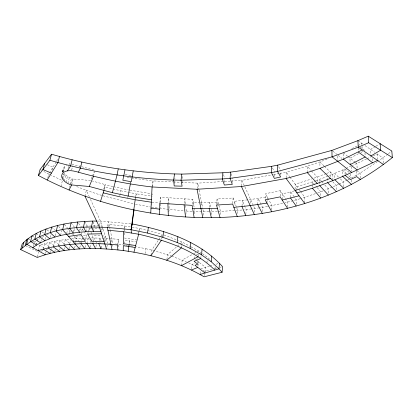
<?xml version="1.0" encoding="UTF-8"?>
<svg xmlns="http://www.w3.org/2000/svg" width="413" height="413" viewBox="0 0 413 413"><rect width="100%" height="100%" fill="white"/><g stroke="black" fill="none" stroke-linecap="round" stroke-linejoin="round"><path stroke-width="0.31" stroke-dasharray="2.06 1.55" d="M312.357 186.913L312.357 184.404M312.357 183.775L312.357 181.896L315.171 180.915M307.267 172.582L307.298 166.238L319.905 161.953L328.727 158.432M304.789 202.891L304.83 197.326L300.649 191.668M160.6 203.826L160.564 208.513L184.983 210.94M160.611 202.638L160.657 197.228L192.856 199.365L194.115 207.28M296.193 204.187L296.26 199.877L294.18 196.867M296.828 192.856L296.854 190.987M296.864 190.362L296.926 186.624L312.357 181.896L316.756 187.094M295.068 189.216L295.156 184.229L311.686 178.906M124.261 243.092L124.287 241.863M124.421 234.842L124.478 231.683M124.494 231.048L124.54 228.518M124.556 227.888L124.592 225.988L109.042 224.486L108.593 226.783M290.592 197.429L290.711 191.854L294.319 190.894M287.551 207.058L287.675 202.153L280.329 190.687L265.461 193.702L265.172 199.851M286.126 177.869L286.276 172.211L307.298 166.238L311.17 170.502M282.198 199.417L282.363 193.867L290.711 191.854L293.834 196.366M280.69 175.076L280.814 171.302M280.153 196.252L280.329 190.687M274.449 176.506L274.593 172.748M271.785 209.907L271.955 205.643L265.461 193.702M266.979 202.463L267.226 196.944L250.598 199.52L234.331 201.286L234.052 204.92M262.343 211.58L262.549 207.336L261.434 205.116M63.318 171.56L63.081 169.392L63.504 168.05L65.001 166.325L66.699 165.654M151.772 205.307L151.865 203.418M152.289 195.029L152.351 193.831M152.748 186.444L153.053 180.904L131.453 177.91M257.758 204.569L258.084 198.457L261.155 204.564M254.485 212.158L254.692 208.529L241.904 180.352L232.307 180.961M250.376 203.175L250.598 199.52M245.843 214.43L246.158 209.603L242.4 200.501L242.023 205.968M241.512 185.917L241.904 180.352L272.962 174.653M237.475 213.454L237.692 210.449L236.85 208.157M232.689 203.454L233.118 197.987L217.062 199.009L216.546 204.456M232.452 182.525L232.798 178.199M224.569 182.572L224.842 179.49M214.951 268.822L215.173 266.318M220.315 214.492L220.583 211.502L217.062 199.009M217.765 204.719L217.992 202.308L199.706 202.582M206.923 262.926L207.171 260.407M211.657 214.688L211.952 211.704L211.358 209.262M204.208 275.585L204.332 274.346M205.106 272.373L205.597 267.397L196.087 260.025M209.246 207.362L209.732 202.546L211.213 208.653M200.099 273.871L200.419 270.773M200.775 258.553L201.105 255.394M198.059 256.705L198.328 254.171M197.853 263.546L198.188 260.407M203.041 215.271L203.418 211.693L203.057 209.876M197.925 266.184L198.194 263.685M198.255 263.06L198.39 261.811L197.233 262.281M194.358 258.796L194.637 256.282M201.353 205.008L201.616 202.607M191.56 268.76L192.045 264.413L194.926 263.231M197.12 188.648L197.75 183.15L231.667 181.002M194.508 213.851L194.776 211.477L194.208 207.878M192.293 204.172L192.856 199.365M193.072 204.884L193.351 202.489L199.071 202.571M181.544 265.616L182.221 260.004L193.511 253.825M181.483 247.779L181.72 245.869M181.797 245.234L182.19 242.049L178.091 240.454M185.814 214.605L186.253 211.048L184.854 198.968L184.1 204.967M182.51 183.109L182.747 181.281M166.878 259.612L167.554 254.609L182.19 242.049L190.429 246.525M132.599 246.179L129.155 245.621L129.811 240.784L124.318 240.02M135.557 198.627L136.218 193.795L128.644 192.406M174.518 183.522L174.936 180.476M168.809 211.931L169.139 209.567L168.757 197.91L168.081 202.7M161.628 238.921L161.793 237.769M161.875 237.196L162.118 235.467M151.003 255.105L151.757 250.097L158.427 240.103M159.852 202.607L160.657 197.228M145.02 253.706L145.804 248.703L136.104 246.788M152.082 186.96L153.053 180.904L172.846 181.901M138.634 234.228L138.918 232.504M139.3 230.196L139.584 228.472L132.387 227.279L132.191 228.43M128.835 246.447L129.811 240.784L135.49 241.713M135.381 198.56L135.696 196.774M135.8 196.175L136.218 193.795L152.227 196.227M130.462 183.393L130.684 182.174M123.967 229.442L124.592 225.988L130.591 226.985M118.51 246.809L118.965 244.31L118.495 239.328L105.96 238.301L91.02 237.914M127.663 197.765L127.885 196.573M130.462 183.346L130.684 182.138M117.452 244.986L118.495 239.328M112.584 246.246L112.816 244.997M111.412 241.858L112.006 238.719M119.822 195.55L120.725 190.785L104.443 186.919L103.823 189.897M106.848 247.098L107.328 244.604M104.061 241.667L105.176 236.009L100.473 221.063L90.328 199.035M107.576 226.401L108.48 221.796L109.559 226.959M105.346 241.435L105.96 238.301L105.176 236.009L102.078 235.911M101.123 248.079L101.743 244.966M100.906 230.852L101.944 225.704L98.919 225.71M99.44 240.531L99.946 238.027L101.629 241.972M101.619 233.221L102.651 228.09L99.528 228.157M95.935 246.7L96.441 244.212M99.652 225.09L100.473 221.063L130.828 223.836M92.811 243.531L93.07 242.281M93.199 241.657L93.978 237.903L96.694 242.968M103.937 190.584L105.17 184.616L92.414 181.013M93.606 230.857L94.68 225.72L92.693 221.079M90.411 247.315L91.061 244.212M91.624 241.254L92.801 235.611L101.464 235.89M86.869 243.546L88.067 237.929L83.4 238.069M87.711 234.068L88.072 232.364M88.196 231.796L88.924 228.384L90.798 228.343M85.078 247.444L85.739 244.346M85.966 231.734L86.828 227.744M85.656 240.03L86.596 235.647L84.928 233.066M79.812 247.707L80.489 244.61M81.005 243.716L82.228 238.105L70.829 238.915M93.539 176.222L94.469 171.999M81.015 234.605L82.264 228.936L79.162 229.401M79.482 232.261L80.365 228.286M84.995 196.252L86.322 190.341L76.338 186.418M75.228 244.031L75.507 242.787M75.646 242.168L76.482 238.435M74.629 248.105L75.181 245.632M73.277 241.811L74.546 236.205L79.203 241.579M69.539 248.636L70.102 246.174M73.235 233.025L74.268 228.492M69.694 243.882L70.546 240.159M68.847 235.183L69.281 233.304M69.425 232.674L69.859 230.795M64.552 249.313L64.986 247.464M63.984 245.126L65.29 239.55L69.596 239.06M66.694 233.526L67.577 229.757M59.689 250.118L60.122 248.28M79.456 167.379L80.53 164.648M58.553 245.905L59.88 240.345L65.29 239.55L70.525 244.32M71.676 184.957L73.106 179.005L90.592 180.496L92.254 176.49M60.577 235.467L61.774 230.459M69.998 184.394L71.439 178.442L67.453 176.397L64.025 173.032M69.606 187.662L70.179 185.292M54.805 251.682L55.543 248.621M55.27 235.761L56.183 232.018M71.64 170.022L72.667 165.804M53.262 246.835L54.614 241.29L59.88 240.345L65.559 245.002M50.066 253.375L50.665 250.934M50.814 250.324L51.264 248.492M67.892 183.465L69.348 177.513M65.987 182.355L67.453 176.397M45.637 253.474L46.7 249.209L47.877 248.879M50.061 237.516L50.83 234.408M64.351 181.09L65.832 175.127M48.13 247.919L49.503 242.385L54.614 241.29L60.2 245.446M68.062 168.365L68.661 165.959M62.678 178.401L63.876 173.625M60.938 186.537L62.425 180.61L51.031 175.164M63.044 179.717L64.536 173.749M45.254 239.473L45.879 236.995M62.327 172.386L63.235 168.705M62.595 171.648L63.504 168.05M62.595 171.896L63.05 170.104M43.174 249.158L44.568 243.639L49.503 242.385L55.487 246.442M62.822 172.025L63.127 170.827M63.488 172.335L65.001 166.325M62.115 178.271L63.168 174.09M40.872 241.605L41.346 239.757M37.464 256.855L38.703 252.013M38.11 250.639L39.524 245.141L44.568 243.639L49.834 246.902M36.514 245.079L37.315 242.003M37.475 241.388L37.955 239.545L39.968 238.415M138.34 233.273L138.649 232.075M138.809 231.471L139.584 228.472L146.945 230.366M52.198 170.13L52.988 167.136L47.361 164.751M33.123 246.437L33.943 243.365M47.8 177.642L48.749 174.074L41.708 170.378M103.668 189.355L105.17 184.616L112.976 186.562M92.491 175.917L94.396 171.338M70.762 183.542L73.106 179.005L71.439 178.442M49.405 173.006L56.24 161.808M56.566 161.276L57.866 159.144M68.961 164.756L70.86 161.777M158.778 239.576L160.177 237.475M160.528 236.948L161.932 234.842M387.874 154.137L378.163 161.189M388.37 153.75L391.818 151.029M34.264 242.142L35.848 241.027M36.375 240.66L37.955 239.545L36.881 238.879M377.632 161.54L360.074 173.145L351.2 178.08L347.07 174.291M375.355 146.548L370.554 149.423L370.941 155.933M375.887 146.233L380.156 143.678M358.056 145.598L361.881 143.409L362.005 145.784M194.074 253.52L198.663 251.006L200.919 252.555M358.541 153.729L349.94 158.169L350.188 164.606M360.833 152.547L363.125 151.364M347.364 180.027L339.042 184.084M347.916 179.748L350.105 178.633M41.981 237.289L44.712 235.942M351.773 148.603L357.488 145.872M346.063 168.421L350.704 166.222M366.517 158.979L352.408 165.463M367.085 158.711L371.039 156.826M373.259 155.773L377.084 153.951L382.949 158.019L383.419 164.508M338.479 184.348L332.826 186.872M349.253 172.433L344.901 168.969L329.311 175.68M332.259 187.12L325.387 189.98M196.371 254.955L198.591 254.026M199.149 253.794L200.811 253.097M195.628 259.669L198.39 258.528M46.349 235.136L49.545 233.825M323.069 190.899L317.803 192.84M326.146 173.651L314.133 178.117M326.745 173.419L330.323 172.025L332.811 174.271L332.94 180.615M40.99 251.212L43.272 250.412M315.733 180.718L327.555 176.382L327.654 182.706M315.444 193.656L300.545 198.601M200.61 268.915L209.252 266.292M209.861 266.106L213.516 264.996M215.937 264.263L218.312 263.54M299.936 198.782L293.808 200.527M293.194 200.687L285.156 202.711M212.05 269.343L204.641 271.253L202.122 269.792M214.523 268.708L216.995 268.068M220.083 267.273L221.316 266.953M282.642 203.273L268.192 206.319M273.597 174.534L279.302 173.491M279.937 173.372L286.276 172.211L289.606 176.718M267.567 206.433L260.133 207.703M259.524 207.796L252.25 208.839M72.962 230.33L76.684 229.773M251.641 208.911L244.346 209.783M241.925 210.026L218.116 211.559M82.502 226.432L80.742 226.577L77.783 221.993M86.023 226.133L98.309 225.71M75.816 236.143L80.886 235.911M83.426 235.797L86.596 235.647M71.821 164.642L72.962 164.601L79.74 166.176M217.501 211.575L209.515 211.704M91.418 228.332L98.908 228.167M97.478 221.069L100.473 221.063M208.906 211.704L192.954 211.384M99.099 243.025L103.327 243.154M173.486 181.932L180.507 182.288M181.147 182.319L197.75 183.15L198.994 189.428M186.253 211.048L192.344 211.353M108.789 243.443L111.835 243.66M115.418 243.975L127.307 245.363M151.927 202.158L158.747 203.01M127.922 245.446L129.155 245.621M151.674 207.197L157.389 208.044M124.359 238.007L136.626 239.876M129.873 190.192L150.477 193.532M125.185 174.415L131.773 175.551M127.147 177.125L128.99 177.461M129.605 177.575L130.838 177.796M135.438 204.182L150.425 206.965M120.725 190.785L128.035 192.282M113.575 186.712L128.624 189.954M145.804 248.703L151.757 250.097L171.075 255.905M147.56 230.526L162.283 234.316M102.982 195.772L134.814 204.068M81.557 166.656L93.658 169.872M101.732 195.447L86.322 190.341L89.26 196.717M171.663 256.122L186.268 261.816M164.038 234.997L177.507 240.227M188.576 262.854L194.9 265.91M25.575 245.75L38.13 251.739M48.749 174.074L50.458 174.89M40.082 169.526L41.166 170.094M190.976 246.824L198.663 251.006M28.074 238.652L29.757 239.607M32.565 241.197L36.886 243.649M39.524 245.141L43.938 247.645M32.038 235.885L34.728 237.547M36.267 233.417L38.863 235.178M357.906 140.652L362.903 144.116M364.942 145.531L374.57 152.211M360.146 147.1L365.825 151.251M202.385 253.597L207.476 257.263L211.642 261.062M41.935 231.853L43.897 233.314M355.417 162.397L348.014 156.604M355.918 162.784L356.915 163.553L357.147 168.695M332.857 151.148L337.075 154.534M338.035 155.303L341.959 158.458M343.203 152.702L347.534 156.217M47.01 229.773L49.767 232.034M51.661 227.124L55.404 230.542M346.615 173.868L342.485 170.079L342.661 175.819M323.983 165.897L319.905 161.953L319.946 167.064M324.437 166.336L330.323 172.025L330.436 178.375M338.454 177.043L334.762 173.46L334.886 179.17M340.302 178.839L343.533 181.978L343.688 187.032M58.496 226.334L61.496 229.396M332.764 181.792L336.234 185.401L336.352 190.434M321.825 181.72L319.677 179.35L319.688 181.24M322.259 182.195L323.121 183.145M324.84 185.039L328.283 188.834L328.361 193.847M311.603 170.972L317.194 177.131L317.215 181.544M64.392 224.486L67.484 228.053M68.269 228.957L71.031 232.147M72.595 233.949L74.154 235.751M79.59 242.028L80.762 243.376M317.153 187.564L320.751 191.818L320.793 196.805M71.108 222.824L74.526 227.356M82.228 238.105L83.741 240.103M85.248 242.106L86.007 243.102M289.972 177.218L298.392 188.617M299.131 189.608L300.272 191.152M82.264 228.936L84.598 232.55M88.067 237.929L91.319 242.968M278.698 166.785L280.53 170.12M88.924 228.384L90.715 231.719M91.01 232.276L92.202 234.501M84.711 221.414L87.2 226.035M272.461 167.9L274.346 171.591M233.118 197.987L236.644 207.584M231.208 173.78L232.4 177.094M223.49 174.611L224.698 178.266M105.96 238.301L107.571 243.355M109.688 227.578L110.075 229.437M110.204 230.056L113.054 243.747M199.123 190.057L202.938 209.272M182.267 176.48L182.696 178.865M174.869 178.091L174.973 179.273M377.084 153.951L377.513 160.451M372.309 158.649L372.49 161.591M364.973 152.841L365.133 155.794M362.036 146.378L362.216 149.934M360.317 178.256L360.074 173.145L356.419 170.213L356.677 175.969M358.169 147.968L358.308 150.926M351.308 166.584L351.484 171.07M351.272 179.98L351.396 183.155M350.245 173.837L350.415 178.297M344.901 168.969L345.092 174.72M343.239 153.879L343.41 159.16M337.576 156.202L337.71 161.349M319.693 181.87L319.708 184.389"/><path stroke-width="0.62" d="M159.686 214.424L159.759 203.206L192.148 205.375L194.1 217.419C264.196 220.108 337.106 202.293 392.35 157.559L391.818 151.029L368.262 136.182L357.906 140.652L331.918 150.394L277.779 165.117L271.651 166.32L230.609 172.123L222.886 172.784L181.839 174.095L174.508 173.94C132.888 172.526 91.49 165.949 51.537 154.214L40.082 169.526L38.435 175.484C86.234 201.038 139.997 215.127 194.1 217.419M134.019 209.912L132.108 223.954C164.942 230.113 199.546 241.078 222.55 266.633L222.086 272.26L204.089 276.818C179.428 262.369 151.432 254.367 123.229 250.557L123.311 245.678L135.18 247.48M107.922 230.222L123.554 231.739L123.348 243.675L135.681 245.554M277.779 165.117L277.557 171.426L280.634 176.96L274.377 178.39L271.387 172.613L271.651 166.32M150.745 213.103L152.082 186.96C127.116 184.141 102.512 178.906 78.315 172.2C73.478 170.796 68.104 169.542 63.488 172.335C57.743 177.59 66.643 184.043 71.676 184.957L89.265 186.469L112.393 192.68L128.164 196.061L151.401 199.815M230.609 172.123L230.093 178.333L232.302 184.384L224.352 185.039L222.328 178.979L222.886 172.784M219.499 263.184L219.014 268.827L222.086 272.26M200.037 274.49L219.014 268.827L211.151 261.687L211.683 256.008M211.151 261.687L201.513 254.842L202.107 249.127M201.513 254.842L190.119 248.373L190.78 242.632M190.119 248.373L177.146 242.472L177.884 236.711M181.839 174.095L181.033 180.223L182.112 186.16L174.183 185.958L173.651 180.063L174.508 173.94M128.185 251.249L128.835 246.447M131.396 233.035L131.107 229.726L135.175 199.753L119.594 196.743L103.209 192.871M177.146 242.472L162.836 237.31L163.656 231.538M162.836 237.31L147.508 233.056L148.417 227.274M123.229 250.557C94.608 247.129 64.635 247.263 37.309 257.464L20.65 249.591C49.503 222.447 94.933 225.679 131.107 229.726L132.108 223.954L132.201 225.064M128.164 196.061L130.353 183.95M133.229 170.936L131.272 181.71L122.837 180.254L124.953 169.893M118.247 168.943L117.055 175.014L112.393 192.68M96.879 221.074L92.693 221.079L91.479 226.814L93.488 231.425L100.787 231.425L106.487 248.967M92.693 221.079L84.711 221.414L83.457 227.135L85.966 231.734L93.488 231.425M84.711 221.414L77.783 221.993L76.493 227.702L79.482 232.261L85.966 231.734M77.783 221.993L71.108 222.824L69.787 228.518L73.235 233.025L79.482 232.261M81.846 162.108L80.421 168.158L78.315 172.2M71.108 222.824L64.01 224.042L62.652 229.716L79.544 248.946M72.13 159.795L70.644 165.845L67.469 170.775M64.01 224.042L57.639 225.462L56.256 231.115L60.577 235.467L73.235 233.025M57.639 225.462L51.661 227.124L50.252 232.762L54.965 237.01L60.577 235.467M51.661 227.124L46.091 229.019L44.661 234.636L49.751 238.76L54.965 237.01M59.493 156.481L57.923 162.531L47.17 180.016M46.091 229.019L40.954 231.12L39.509 236.716L44.94 240.712L49.751 238.76M133.951 252.183L138.634 234.228C166.031 240.454 194.378 249.942 214.837 270.071M40.954 231.12L36.267 233.417L34.8 238.988L40.551 242.844L44.94 240.712M36.267 233.417L32.038 235.885L30.562 241.429L36.514 245.079L40.551 242.844M38.435 175.484L49.911 160.265L51.537 154.214M25.317 245.177L26.804 239.664L32.038 235.885M28.074 238.652L26.587 244.176L45.332 254.692M22.333 247.841L23.83 242.348L26.804 239.664M20.65 249.591L22.147 244.114L23.83 242.348M44.547 163.553L42.911 169.547L51.408 173.119M100.504 201.348L103.937 190.584M89.265 186.469L93.539 176.222M69.038 190.026L71.676 184.957M150.91 255.73L161.462 240.072M166.795 260.236L181.483 247.779M32.818 247.65L36.514 245.079M370.941 155.933L380.616 150.224L380.156 143.678M152.082 186.96L197.047 189.257L241.466 186.537L286.106 178.499L307.267 172.582L319.956 168.339L343.41 159.16L362.216 149.934M181.544 265.616L198.059 256.705M343.41 159.16L350.188 164.606L365.195 156.976L372.562 162.774M296.828 192.856C325 185.489 351.251 172.706 377.513 160.451M392.35 157.559L368.649 142.743L358.216 147.178L332.047 156.847L277.557 171.426L271.387 172.613L230.093 178.333L222.328 178.979L181.033 180.223L173.651 180.063C131.783 178.597 90.132 171.994 49.911 160.265M200.775 258.553L194.084 261.315L197.791 264.17L195.013 265.301L205.049 272.993M191.42 270.004L197.796 267.433M295.042 190.465L317.225 183.439L330.436 178.375L332.94 180.615M38.11 250.639C63.716 242.818 90.994 242.317 117.452 244.986L117.942 249.932M282.182 200.037L299.048 195.824M233.861 207.347L250.226 205.612L266.948 203.077M68.553 236.432L81.015 234.605L85.388 241.28L73.277 241.811M192.649 208.482L217.429 208.338M101.505 233.794L87.711 234.068L91.624 241.254L104.061 241.667M150.993 208.095L159.723 209.179M135.175 199.753L151.287 202.194M123.554 231.739L138.634 234.228M131.107 229.726L147.508 233.056M43.174 249.158L50.066 253.375M48.13 247.919L54.661 252.291M383.419 164.508L358.216 147.178L357.906 140.652M358.365 152.108L365.195 156.976M53.262 246.835L59.4 251.347M350.188 164.606L357.204 169.98M345.113 175.355L350.461 179.572L356.703 176.609L360.379 179.531M351.535 172.35L332.047 156.847L331.918 150.394M58.553 245.905L64.268 250.541M63.984 245.126L69.26 249.87M342.676 176.454L351.448 184.425M319.956 168.339L330.436 178.375M334.902 179.805L343.73 188.297M69.549 244.501L74.355 249.338M327.654 182.706L336.383 191.694M319.719 185.649L328.381 195.096M307.267 172.582L317.225 183.439M312.357 188.168L320.803 198.054M81.005 243.716L84.815 248.683M286.106 178.499L304.784 203.511M290.576 198.049L296.162 206.03M86.869 243.546L90.153 248.559M287.52 208.286L280.133 196.872L265.172 199.851L271.713 211.735M92.811 243.531L95.553 248.564M257.758 204.569L262.255 213.402M84.995 196.252L99.296 226.814L100.787 231.425M241.466 186.537L254.346 214.579M98.81 243.665L100.999 248.703M241.982 206.577L245.766 215.632M237.253 216.458L232.643 204.063L216.489 205.06L220.046 217.481M209.128 208.565L211.368 217.672M107.349 227.553L111.995 249.364M197.047 189.257L202.788 217.651M184.1 204.967L185.525 216.98M368.262 136.182L368.649 142.743M167.91 203.893L168.308 215.483"/></g></svg>
